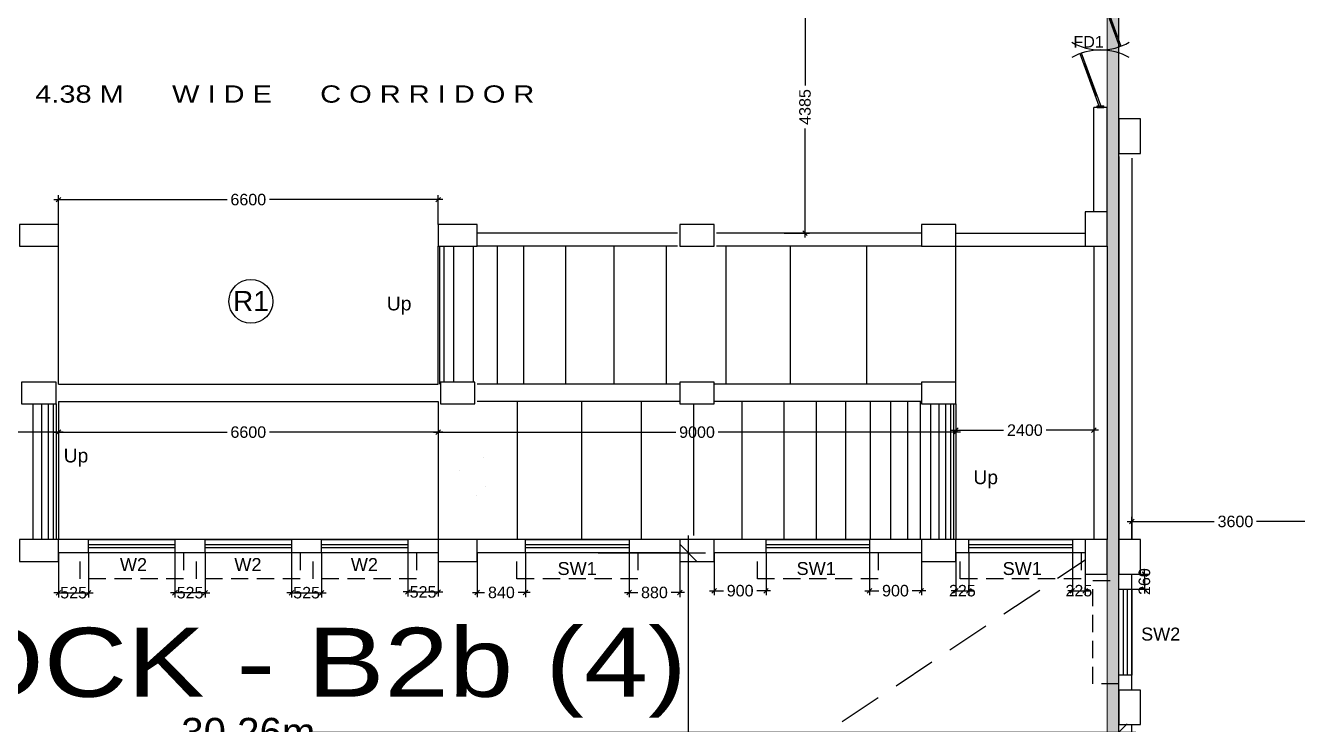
# Model space of a CAD drawing. Extents: x 7620542 to 7843793, y -6476226 to -6093835.
# Drawn here: x 7697545 to 7719659, y -6375462 to -6363305 of the extents above; entities that cross this region are included whole.
import ezdxf
from ezdxf.enums import TextEntityAlignment as Align

# ---------------------------------------------------------------- set-up
doc = ezdxf.new("R2010")
doc.units = 0
doc.header["$LTSCALE"] = 600
doc.header["$MEASUREMENT"] = 0
doc.header["$PDMODE"] = 35
for name, pattern in [('DASHED', [0.75, 0.5, -0.25]), ('HIDDEN', [0.375, 0.25, -0.125]), ('HIDDEN2', [0.1875, 0.125, -0.0625])]:
    doc.linetypes.add(name, pattern=pattern)
doc.layers.get('0').update_dxf_attribs({"linetype": 'CONTINUOUS'})
doc.layers.get('Defpoints').update_dxf_attribs({"linetype": 'CONTINUOUS'})
for name, color, linetype in [('BLOCKS-PROP', 2, 'CONTINUOUS'), ('chajja', 7, 'CONTINUOUS'), ('DIMEN', 5, 'CONTINUOUS'), ('Duct', 8, 'CONTINUOUS'), ('Exp.Joint', 104, 'CONTINUOUS'), ('Fire Door', 10, 'CONTINUOUS'), ('joinery', 7, 'CONTINUOUS'), ('LA-column', 3, 'CONTINUOUS'), ('Railing', 21, 'CONTINUOUS'), ('Stairscase', 7, 'CONTINUOUS'), ('STEPS', 7, 'CONTINUOUS'), ('TXT', 6, 'CONTINUOUS'), ('Walls', 7, 'CONTINUOUS'), ('WIN', 151, 'CONTINUOUS'), ('Working Dim', 5, 'CONTINUOUS')]:
    doc.layers.add(name, color=color, linetype=linetype)
doc.styles.add('ari', font='arial.ttf')
doc.styles.add('ARIAL', font='arial.ttf')
doc.styles.get("Standard").update_dxf_attribs({"font": 'romans.shx'})
doc.dimstyles.new('int. dim', dxfattribs={"dimtxt": 450, "dimasz": 80, "dimexe": 80, "dimexo": 0, "dimgap": 70, "dimtad": 0, "dimdec": 0, "dimzin": 12, "dimdsep": 46, "dimtxsty": 'ari', "dimblk": 'OBLIQUE', "dimcen": 2, "dimdle": 80, "dimclrd": 256, "dimclre": 256, "dimclrt": 6, "dimadec": 0, "dimazin": 0, "dimtfac": 1, "dimtdec": 0, "dimtix": 1, "dimtmove": 2, "dimatfit": 3, "dimfxl": 1, "dimtolj": 1, "dimtzin": 0, "dimlwd": -1, "dimlwe": -1, "dimarcsym": 0})
doc.dimstyles.new('STANDARD$0', dxfattribs={"dimscale": 0, "dimtxt": 150, "dimasz": 125, "dimexe": 0.75, "dimexo": 1, "dimgap": 25, "dimtad": 1, "dimdec": 0, "dimdsep": 46, "dimtxsty": 'Standard', "dimblk1": 'DOT', "dimblk2": 'DOT', "dimsah": 1, "dimcen": 2.5, "dimclrd": 1, "dimclre": 1, "dimclrt": 3, "dimadec": 0, "dimazin": 0, "dimtfac": 1, "dimtdec": 0, "dimtmove": 0, "dimatfit": 3, "dimldrblk": 'DOT', "dimfxl": 1, "dimtolj": 1, "dimtzin": 0, "dimarcsym": 0})

# ---------------------------------------------------------------- blocks, each defined once
blk = doc.blocks.new('_Oblique')
at = {"color": 0, "linetype": 'ByBlock', "lineweight": -2}
blk.add_line((-0.5, -0.5), (0.5, 0.5), dxfattribs=at)
blk = doc.blocks.new('*D470')
at = {"layer": 'Defpoints', "color": 0, "transparency": 16777216}
for p in [(7716779, -6371931), (7716779, -6372246, -6), (7720379, -6372246, -5)]:
    blk.add_point(p, dxfattribs=at)
at = {"layer": 'Working Dim', "transparency": 16777216}
for p, q in [((7716779, -6372246), (7716779, -6371851)), ((7720379, -6372246), (7720379, -6371851)), ((7716699, -6371931), (7718211, -6371931)), ((7720459, -6371931), (7718947, -6371931))]:
    blk.add_line(p, q, dxfattribs=at)
at = {"layer": 'Working Dim', "transparency": 16777216, "xscale": 80, "yscale": 80, "zscale": 80, "rotation": 180}
blk.add_blockref('_Oblique', (7716779, -6371931), dxfattribs=at)
at = {"layer": 'Working Dim', "transparency": 16777216, "xscale": 80, "yscale": 80, "zscale": 80}
blk.add_blockref('_Oblique', (7720379, -6371931), dxfattribs=at)
at = {"layer": 'Working Dim', "color": 6, "transparency": 16777216, "insert": (7718579, -6371931), "char_height": 200, "attachment_point": 5, "style": 'ari'}
blk.add_mtext('\\A1;3600', dxfattribs=at)
blk = doc.blocks.new('A$C15456D16')
at = {"layer": 'Fire Door'}
for p, q in [((969, -4), (56, 329)), ((969, -4), (56, 329)), ((969, -4), (56, 329)), ((979, 23), (65, 355)), ((979, 23), (65, 355)), ((979, 23), (65, 355)), ((248, 289), (238, 262)), ((248, 289), (238, 262)), ((248, 289), (238, 262)), ((791, 76), (243, 276)), ((791, 76), (243, 276)), ((791, 76), (243, 276)), ((-1000, 56), (-972, 56)), ((-1000, -56), (-1000, 56)), ((-1000, 56), (-972, 56)), ((-1000, -56), (-1000, 56)), ((-1000, 56), (-972, 56)), ((-1000, -56), (-1000, 56)), ((-979, -23), (-969, 4)), ((-979, -23), (-969, 4)), ((-979, -23), (-969, 4)), ((-972, -56), (-972, 56)), ((-972, -56), (-972, 56)), ((-972, -56), (-972, 56)), ((-969, 4), (-56, -329)), ((-969, 4), (-56, -329)), ((-969, 4), (-56, -329)), ((796, 89), (786, 63)), ((796, 89), (786, 63)), ((796, 89), (786, 63)), ((979, 23), (969, -4)), ((979, 23), (969, -4)), ((979, 23), (969, -4)), ((1000, 56), (972, 56)), ((972, -56), (972, 56)), ((1000, 56), (972, 56)), ((972, -56), (972, 56)), ((1000, 56), (972, 56)), ((972, -56), (972, 56)), ((1000, -56), (1000, 56)), ((1000, -56), (1000, 56)), ((1000, -56), (1000, 56)), ((-1000, -56), (-972, -56)), ((-1000, -56), (-972, -56)), ((-1000, -56), (-972, -56)), ((-979, -23), (-65, -355)), ((-979, -23), (-65, -355)), ((-979, -23), (-65, -355)), ((-796, -89), (-786, -63)), ((-796, -89), (-786, -63)), ((-796, -89), (-786, -63)), ((-791, -76), (-243, -276)), ((-791, -76), (-243, -276)), ((-791, -76), (-243, -276)), ((1000, -56), (972, -56)), ((1000, -56), (972, -56)), ((1000, -56), (972, -56)), ((-238, -262), (-248, -289)), ((-238, -262), (-248, -289)), ((-238, -262), (-248, -289))]:
    blk.add_line(p, q, dxfattribs=at)
at = {"layer": 'Fire Door', "extrusion": (0, 0, -1)}
for centre, major_axis, start_param, end_param in [((-1000, 0), (-1000, 0), 2.617886, 3.665084), ((-1000, 0), (-1000, 0), 2.617886, 3.665084), ((-1000, 0), (-1000, 0), 2.617886, 3.665084), ((1000, 0), (1000, 0), 2.618102, 3.665299), ((1000, 0), (1000, 0), 2.618102, 3.665299), ((1000, 0), (1000, 0), 2.618102, 3.665299)]:
    blk.add_ellipse(centre, major_axis=major_axis, ratio=1, start_param=start_param, end_param=end_param, dxfattribs=at)
blk = doc.blocks.new('*D429')
at = {"layer": 'Defpoints', "color": 0, "transparency": 16777216}
for p in [(7710734, -6362530, 5), (7710734, -6366915, 5), (7711097, -6366915)]:
    blk.add_point(p, dxfattribs=at)
at = {"layer": 'Working Dim', "transparency": 16777216}
for p, q in [((7710734, -6362530), (7711177, -6362530)), ((7711097, -6362450), (7711097, -6364350)), ((7711097, -6366995), (7711097, -6365096)), ((7710734, -6366915), (7711177, -6366915))]:
    blk.add_line(p, q, dxfattribs=at)
at = {"layer": 'Working Dim', "transparency": 16777216, "xscale": 80, "yscale": 80, "zscale": 80}
for p, rotation in [((7711097, -6362530), 90), ((7711097, -6366915), 270)]:
    blk.add_blockref('_Oblique', p, dxfattribs=dict(at, rotation=rotation))
at = {"layer": 'Working Dim', "color": 6, "transparency": 16777216, "insert": (7711097, -6364723), "char_height": 200, "attachment_point": 5, "rotation": 90, "style": 'ari'}
blk.add_mtext('\\A1;4385', dxfattribs=at)
blk = doc.blocks.new('*D430')
at = {"layer": 'Defpoints', "color": 0, "transparency": 16777216}
for p in [(7704719, -6366334), (7698119, -6366765, 1), (7704719, -6366765, 1)]:
    blk.add_point(p, dxfattribs=at)
at = {"layer": 'Working Dim', "transparency": 16777216}
for p, q in [((7698119, -6366765), (7698119, -6366254)), ((7704719, -6366765), (7704719, -6366254)), ((7698039, -6366334), (7701050, -6366334)), ((7704799, -6366334), (7701788, -6366334))]:
    blk.add_line(p, q, dxfattribs=at)
at = {"layer": 'Working Dim', "transparency": 16777216, "xscale": 80, "yscale": 80, "zscale": 80, "rotation": 180}
blk.add_blockref('_Oblique', (7698119, -6366334), dxfattribs=at)
at = {"layer": 'Working Dim', "transparency": 16777216, "xscale": 80, "yscale": 80, "zscale": 80}
blk.add_blockref('_Oblique', (7704719, -6366334), dxfattribs=at)
at = {"layer": 'Working Dim', "color": 6, "transparency": 16777216, "insert": (7701419, -6366334), "char_height": 200, "attachment_point": 5, "style": 'ari'}
blk.add_mtext('\\A1;6600', dxfattribs=at)
blk = doc.blocks.new('*D440')
at = {"layer": 'Defpoints', "color": 0, "transparency": 16777216}
for p in [(7716779, -6372846, 9), (7716779, -6373106, 2), (7716997, -6373106)]:
    blk.add_point(p, dxfattribs=at)
at = {"layer": 'Working Dim', "transparency": 16777216}
for p, q in [((7716779, -6372846), (7717077, -6372846)), ((7716997, -6372846), (7716997, -6372766)), ((7716997, -6372846), (7716997, -6373106)), ((7716779, -6373106), (7717077, -6373106)), ((7716997, -6373106), (7716997, -6373186))]:
    blk.add_line(p, q, dxfattribs=at)
at = {"layer": 'Working Dim', "transparency": 16777216, "xscale": 80, "yscale": 80, "zscale": 80}
for p, rotation in [((7716997, -6372846), 270), ((7716997, -6373106), 90)]:
    blk.add_blockref('_Oblique', p, dxfattribs=dict(at, rotation=rotation))
at = {"layer": 'Working Dim', "color": 6, "transparency": 16777216, "insert": (7716997, -6372976), "char_height": 200, "attachment_point": 5, "rotation": 90, "style": 'ari'}
blk.add_mtext('\\A1;260', dxfattribs=at)
blk = doc.blocks.new('*D448')
at = {"layer": 'Defpoints', "color": 0, "transparency": 16777216}
for p in [(7712219, -6372475, 1), (7713119, -6372475, 1), (7713119, -6373135)]:
    blk.add_point(p, dxfattribs=at)
at = {"layer": 'Working Dim', "transparency": 16777216}
for p, q in [((7712219, -6372475), (7712219, -6373215)), ((7713119, -6372475), (7713119, -6373215)), ((7712139, -6373135), (7712379, -6373135)), ((7713199, -6373135), (7712960, -6373135))]:
    blk.add_line(p, q, dxfattribs=at)
at = {"layer": 'Working Dim', "transparency": 16777216, "xscale": 80, "yscale": 80, "zscale": 80, "rotation": 180}
blk.add_blockref('_Oblique', (7712219, -6373135), dxfattribs=at)
at = {"layer": 'Working Dim', "transparency": 16777216, "xscale": 80, "yscale": 80, "zscale": 80}
blk.add_blockref('_Oblique', (7713119, -6373135), dxfattribs=at)
at = {"layer": 'Working Dim', "color": 6, "transparency": 16777216, "insert": (7712669, -6373135), "char_height": 200, "attachment_point": 5, "style": 'ari'}
blk.add_mtext('\\A1;900', dxfattribs=at)
blk = doc.blocks.new('*D449')
at = {"layer": 'Defpoints', "color": 0, "transparency": 16777216}
for p in [(7708039, -6372475, 7), (7708919, -6372475, 0), (7708919, -6373166)]:
    blk.add_point(p, dxfattribs=at)
at = {"layer": 'Working Dim', "transparency": 16777216}
for p, q in [((7708039, -6372475), (7708039, -6373246)), ((7708919, -6372475), (7708919, -6373246)), ((7707959, -6373166), (7708188, -6373166)), ((7708999, -6373166), (7708770, -6373166))]:
    blk.add_line(p, q, dxfattribs=at)
at = {"layer": 'Working Dim', "transparency": 16777216, "xscale": 80, "yscale": 80, "zscale": 80, "rotation": 180}
blk.add_blockref('_Oblique', (7708039, -6373166), dxfattribs=at)
at = {"layer": 'Working Dim', "transparency": 16777216, "xscale": 80, "yscale": 80, "zscale": 80}
blk.add_blockref('_Oblique', (7708919, -6373166), dxfattribs=at)
at = {"layer": 'Working Dim', "color": 6, "transparency": 16777216, "insert": (7708479, -6373166), "char_height": 200, "attachment_point": 5, "style": 'ari'}
blk.add_mtext('\\A1;880', dxfattribs=at)
blk = doc.blocks.new('*D450')
at = {"layer": 'Defpoints', "color": 0, "transparency": 16777216}
for p in [(7704194, -6372475, 5), (7704719, -6372475, 0), (7704719, -6373157)]:
    blk.add_point(p, dxfattribs=at)
at = {"layer": 'Working Dim', "transparency": 16777216}
for p, q in [((7704194, -6372475), (7704194, -6373237)), ((7704719, -6372475), (7704719, -6373237)), ((7704194, -6373157), (7704114, -6373157)), ((7704194, -6373157), (7704719, -6373157)), ((7704719, -6373157), (7704799, -6373157))]:
    blk.add_line(p, q, dxfattribs=at)
at = {"layer": 'Working Dim', "transparency": 16777216, "xscale": 80, "yscale": 80, "zscale": 80}
blk.add_blockref('_Oblique', (7704194, -6373157), dxfattribs=at)
at = {"layer": 'Working Dim', "transparency": 16777216, "xscale": 80, "yscale": 80, "zscale": 80, "rotation": 180}
blk.add_blockref('_Oblique', (7704719, -6373157), dxfattribs=at)
at = {"layer": 'Working Dim', "color": 6, "transparency": 16777216, "insert": (7704457, -6373157), "char_height": 200, "attachment_point": 5, "style": 'ari'}
blk.add_mtext('\\A1;525', dxfattribs=at)
blk = doc.blocks.new('*D451')
at = {"layer": 'Defpoints', "color": 0, "transparency": 16777216}
for p in [(7698119, -6372475, 0), (7698644, -6372475, 5), (7698644, -6373170)]:
    blk.add_point(p, dxfattribs=at)
at = {"layer": 'Working Dim', "transparency": 16777216}
for p, q in [((7698119, -6372475), (7698119, -6373250)), ((7698644, -6372475), (7698644, -6373250)), ((7698119, -6373170), (7698039, -6373170)), ((7698119, -6373170), (7698644, -6373170)), ((7698644, -6373170), (7698724, -6373170))]:
    blk.add_line(p, q, dxfattribs=at)
at = {"layer": 'Working Dim', "transparency": 16777216, "xscale": 80, "yscale": 80, "zscale": 80}
blk.add_blockref('_Oblique', (7698119, -6373170), dxfattribs=at)
at = {"layer": 'Working Dim', "transparency": 16777216, "xscale": 80, "yscale": 80, "zscale": 80, "rotation": 180}
blk.add_blockref('_Oblique', (7698644, -6373170), dxfattribs=at)
at = {"layer": 'Working Dim', "color": 6, "transparency": 16777216, "insert": (7698382, -6373170), "char_height": 200, "attachment_point": 5, "style": 'ari'}
blk.add_mtext('\\A1;525', dxfattribs=at)
blk = doc.blocks.new('*D458')
at = {"layer": 'Defpoints', "color": 0, "transparency": 16777216}
for p in [(7700144, -6372475, 5), (7700669, -6372475, 1), (7700144, -6373170)]:
    blk.add_point(p, dxfattribs=at)
at = {"layer": 'Working Dim', "transparency": 16777216}
for p, q in [((7700144, -6372475), (7700144, -6373250)), ((7700669, -6372475), (7700669, -6373250)), ((7700144, -6373170), (7700064, -6373170)), ((7700669, -6373170), (7700144, -6373170)), ((7700669, -6373170), (7700749, -6373170))]:
    blk.add_line(p, q, dxfattribs=at)
at = {"layer": 'Working Dim', "transparency": 16777216, "xscale": 80, "yscale": 80, "zscale": 80}
blk.add_blockref('_Oblique', (7700144, -6373170), dxfattribs=at)
at = {"layer": 'Working Dim', "transparency": 16777216, "xscale": 80, "yscale": 80, "zscale": 80, "rotation": 180}
blk.add_blockref('_Oblique', (7700669, -6373170), dxfattribs=at)
at = {"layer": 'Working Dim', "color": 6, "transparency": 16777216, "insert": (7700407, -6373170), "char_height": 200, "attachment_point": 5, "style": 'ari'}
blk.add_mtext('\\A1;525', dxfattribs=at)
blk = doc.blocks.new('*D459')
at = {"layer": 'Defpoints', "color": 0, "transparency": 16777216}
for p in [(7702169, -6372475, 1), (7702694, -6372475, 5), (7702694, -6373170)]:
    blk.add_point(p, dxfattribs=at)
at = {"layer": 'Working Dim', "transparency": 16777216}
for p, q in [((7702169, -6372475), (7702169, -6373250)), ((7702694, -6372475), (7702694, -6373250)), ((7702169, -6373170), (7702089, -6373170)), ((7702169, -6373170), (7702694, -6373170)), ((7702694, -6373170), (7702774, -6373170))]:
    blk.add_line(p, q, dxfattribs=at)
at = {"layer": 'Working Dim', "transparency": 16777216, "xscale": 80, "yscale": 80, "zscale": 80}
blk.add_blockref('_Oblique', (7702169, -6373170), dxfattribs=at)
at = {"layer": 'Working Dim', "transparency": 16777216, "xscale": 80, "yscale": 80, "zscale": 80, "rotation": 180}
blk.add_blockref('_Oblique', (7702694, -6373170), dxfattribs=at)
at = {"layer": 'Working Dim', "color": 6, "transparency": 16777216, "insert": (7702432, -6373170), "char_height": 200, "attachment_point": 5, "style": 'ari'}
blk.add_mtext('\\A1;525', dxfattribs=at)
blk = doc.blocks.new('*D460')
at = {"layer": 'Defpoints', "color": 0, "transparency": 16777216}
for p in [(7705399, -6372475, 0), (7706239, -6372475, 7), (7705399, -6373166)]:
    blk.add_point(p, dxfattribs=at)
at = {"layer": 'Working Dim', "transparency": 16777216}
for p, q in [((7705399, -6372475), (7705399, -6373246)), ((7706239, -6372475), (7706239, -6373246)), ((7705319, -6373166), (7705528, -6373166)), ((7706319, -6373166), (7706110, -6373166))]:
    blk.add_line(p, q, dxfattribs=at)
at = {"layer": 'Working Dim', "transparency": 16777216, "xscale": 80, "yscale": 80, "zscale": 80, "rotation": 180}
blk.add_blockref('_Oblique', (7705399, -6373166), dxfattribs=at)
at = {"layer": 'Working Dim', "transparency": 16777216, "xscale": 80, "yscale": 80, "zscale": 80}
blk.add_blockref('_Oblique', (7706239, -6373166), dxfattribs=at)
at = {"layer": 'Working Dim', "color": 6, "transparency": 16777216, "insert": (7705819, -6373166), "char_height": 200, "attachment_point": 5, "style": 'ari'}
blk.add_mtext('\\A1;840', dxfattribs=at)
blk = doc.blocks.new('*D461')
at = {"layer": 'Defpoints', "color": 0, "transparency": 16777216}
for p in [(7709519, -6372475, 1), (7710419, -6372475, 1), (7709519, -6373135)]:
    blk.add_point(p, dxfattribs=at)
at = {"layer": 'Working Dim', "transparency": 16777216}
for p, q in [((7709519, -6372475), (7709519, -6373215)), ((7710419, -6372475), (7710419, -6373215)), ((7709439, -6373135), (7709679, -6373135)), ((7710499, -6373135), (7710260, -6373135))]:
    blk.add_line(p, q, dxfattribs=at)
at = {"layer": 'Working Dim', "transparency": 16777216, "xscale": 80, "yscale": 80, "zscale": 80, "rotation": 180}
blk.add_blockref('_Oblique', (7709519, -6373135), dxfattribs=at)
at = {"layer": 'Working Dim', "transparency": 16777216, "xscale": 80, "yscale": 80, "zscale": 80}
blk.add_blockref('_Oblique', (7710419, -6373135), dxfattribs=at)
at = {"layer": 'Working Dim', "color": 6, "transparency": 16777216, "insert": (7709969, -6373135), "char_height": 200, "attachment_point": 5, "style": 'ari'}
blk.add_mtext('\\A1;900', dxfattribs=at)
blk = doc.blocks.new('*D462')
at = {"layer": 'Defpoints', "color": 0, "transparency": 16777216}
for p in [(7713719, -6372475, -4), (7713944, -6372475, -2), (7713944, -6373135)]:
    blk.add_point(p, dxfattribs=at)
at = {"layer": 'Working Dim', "transparency": 16777216}
for p, q in [((7713719, -6372475), (7713719, -6373215)), ((7713944, -6372475), (7713944, -6373215)), ((7713719, -6373135), (7713639, -6373135)), ((7713719, -6373135), (7713944, -6373135)), ((7713944, -6373135), (7714024, -6373135))]:
    blk.add_line(p, q, dxfattribs=at)
at = {"layer": 'Working Dim', "transparency": 16777216, "xscale": 80, "yscale": 80, "zscale": 80}
blk.add_blockref('_Oblique', (7713719, -6373135), dxfattribs=at)
at = {"layer": 'Working Dim', "transparency": 16777216, "xscale": 80, "yscale": 80, "zscale": 80, "rotation": 180}
blk.add_blockref('_Oblique', (7713944, -6373135), dxfattribs=at)
at = {"layer": 'Working Dim', "color": 6, "transparency": 16777216, "insert": (7713832, -6373135), "char_height": 200, "attachment_point": 5, "style": 'ari'}
blk.add_mtext('\\A1;225', dxfattribs=at)
blk = doc.blocks.new('*D463')
at = {"layer": 'Defpoints', "color": 0, "transparency": 16777216}
for p in [(7715744, -6372475, -2), (7715969, -6372475, -9), (7715969, -6373135)]:
    blk.add_point(p, dxfattribs=at)
at = {"layer": 'Working Dim', "transparency": 16777216}
for p, q in [((7715744, -6372475), (7715744, -6373215)), ((7715969, -6372475), (7715969, -6373215)), ((7715744, -6373135), (7715664, -6373135)), ((7715744, -6373135), (7715969, -6373135)), ((7715969, -6373135), (7716049, -6373135))]:
    blk.add_line(p, q, dxfattribs=at)
at = {"layer": 'Working Dim', "transparency": 16777216, "xscale": 80, "yscale": 80, "zscale": 80}
blk.add_blockref('_Oblique', (7715744, -6373135), dxfattribs=at)
at = {"layer": 'Working Dim', "transparency": 16777216, "xscale": 80, "yscale": 80, "zscale": 80, "rotation": 180}
blk.add_blockref('_Oblique', (7715969, -6373135), dxfattribs=at)
at = {"layer": 'Working Dim', "color": 6, "transparency": 16777216, "insert": (7715857, -6373135), "char_height": 200, "attachment_point": 5, "style": 'ari'}
blk.add_mtext('\\A1;225', dxfattribs=at)
blk = doc.blocks.new('*D834')
at = {"layer": 'Defpoints', "color": 0, "transparency": 16777216}
for p in [(7713719, -6370145, -5), (7716119, -6370145, -7), (7716119, -6370343)]:
    blk.add_point(p, dxfattribs=at)
at = {"layer": 'Working Dim', "transparency": 16777216}
for p, q in [((7713719, -6370145), (7713719, -6370423)), ((7716119, -6370145), (7716119, -6370423)), ((7713639, -6370343), (7714549, -6370343)), ((7716199, -6370343), (7715289, -6370343))]:
    blk.add_line(p, q, dxfattribs=at)
at = {"layer": 'Working Dim', "transparency": 16777216, "xscale": 80, "yscale": 80, "zscale": 80, "rotation": 180}
blk.add_blockref('_Oblique', (7713719, -6370343), dxfattribs=at)
at = {"layer": 'Working Dim', "transparency": 16777216, "xscale": 80, "yscale": 80, "zscale": 80}
blk.add_blockref('_Oblique', (7716119, -6370343), dxfattribs=at)
at = {"layer": 'Working Dim', "color": 6, "transparency": 16777216, "insert": (7714919, -6370343), "char_height": 200, "attachment_point": 5, "style": 'ari'}
blk.add_mtext('\\A1;2400', dxfattribs=at)
blk = doc.blocks.new('*D848')
at = {"layer": 'Defpoints', "color": 0, "transparency": 16777216}
for p in [(7686289, -6375599, 8), (7686289, -6375600), (7716549, -6375599, -1)]:
    blk.add_point(p, dxfattribs=at)
at = {"layer": 'DIMEN', "color": 8, "transparency": 16777216}
for p, q in [((7685989, -6375600), (7700290, -6375600)), ((7686289, -6375599), (7686289, -6375900)), ((7716849, -6375600), (7702548, -6375600)), ((7716549, -6375599), (7716549, -6375900))]:
    blk.add_line(p, q, dxfattribs=at)
at = {"layer": 'DIMEN', "color": 8, "transparency": 16777216, "xscale": 300, "yscale": 300, "zscale": 300, "rotation": 180}
blk.add_blockref('_Oblique', (7686289, -6375600), dxfattribs=at)
at = {"layer": 'DIMEN', "color": 8, "transparency": 16777216, "xscale": 300, "yscale": 300, "zscale": 300}
blk.add_blockref('_Oblique', (7716549, -6375600), dxfattribs=at)
at = {"layer": 'DIMEN', "color": 7, "transparency": 16777216, "insert": (7701419, -6375600), "char_height": 500, "attachment_point": 5, "style": 'ari'}
blk.add_mtext('\\A1;30.26m', dxfattribs=at)
blk = doc.blocks.new('*D857')
at = {"layer": 'Defpoints', "color": 0, "transparency": 16777216}
for p in [(7707499, -6372475, 9), (7709068, -6372475), (7707499, -6392250, 7)]:
    blk.add_point(p, dxfattribs=at)
at = {"layer": 'DIMEN', "color": 8, "transparency": 16777216}
for p, q in [((7709068, -6372175), (7709068, -6381257)), ((7707499, -6372475), (7709368, -6372475)), ((7709068, -6392550), (7709068, -6383468)), ((7707499, -6392250), (7709368, -6392250))]:
    blk.add_line(p, q, dxfattribs=at)
at = {"layer": 'DIMEN', "color": 8, "transparency": 16777216, "xscale": 300, "yscale": 300, "zscale": 300}
for p, rotation in [((7709068, -6372475), 90), ((7709068, -6392250), 270)]:
    blk.add_blockref('_Oblique', p, dxfattribs=dict(at, rotation=rotation))
at = {"layer": 'DIMEN', "color": 7, "transparency": 16777216, "insert": (7709068, -6382363), "char_height": 500, "attachment_point": 5, "rotation": 90, "style": 'ari'}
blk.add_mtext('\\A1;19.77m', dxfattribs=at)
blk = doc.blocks.new('*D862')
at = {"layer": 'Defpoints', "color": 0, "transparency": 16777216}
for p in [(7689119, -6369845, -5), (7698119, -6369845, -5), (7689119, -6370378)]:
    blk.add_point(p, dxfattribs=at)
at = {"layer": 'Working Dim', "transparency": 16777216}
for p, q in [((7689119, -6369845), (7689119, -6370458)), ((7698119, -6369845), (7698119, -6370458)), ((7689039, -6370378), (7693251, -6370378)), ((7698199, -6370378), (7693987, -6370378))]:
    blk.add_line(p, q, dxfattribs=at)
at = {"layer": 'Working Dim', "transparency": 16777216, "xscale": 80, "yscale": 80, "zscale": 80, "rotation": 180}
blk.add_blockref('_Oblique', (7689119, -6370378), dxfattribs=at)
at = {"layer": 'Working Dim', "transparency": 16777216, "xscale": 80, "yscale": 80, "zscale": 80}
blk.add_blockref('_Oblique', (7698119, -6370378), dxfattribs=at)
at = {"layer": 'Working Dim', "color": 6, "transparency": 16777216, "insert": (7693619, -6370378), "char_height": 200, "attachment_point": 5, "style": 'ari'}
blk.add_mtext('\\A1;9000', dxfattribs=at)
blk = doc.blocks.new('*D863')
at = {"layer": 'Defpoints', "color": 0, "transparency": 16777216}
for p in [(7698119, -6369845, -5), (7704719, -6369845, -5), (7704719, -6370378)]:
    blk.add_point(p, dxfattribs=at)
at = {"layer": 'Working Dim', "transparency": 16777216}
for p, q in [((7698119, -6369845), (7698119, -6370458)), ((7704719, -6369845), (7704719, -6370458)), ((7698039, -6370378), (7701050, -6370378)), ((7704799, -6370378), (7701788, -6370378))]:
    blk.add_line(p, q, dxfattribs=at)
at = {"layer": 'Working Dim', "transparency": 16777216, "xscale": 80, "yscale": 80, "zscale": 80, "rotation": 180}
blk.add_blockref('_Oblique', (7698119, -6370378), dxfattribs=at)
at = {"layer": 'Working Dim', "transparency": 16777216, "xscale": 80, "yscale": 80, "zscale": 80}
blk.add_blockref('_Oblique', (7704719, -6370378), dxfattribs=at)
at = {"layer": 'Working Dim', "color": 6, "transparency": 16777216, "insert": (7701419, -6370378), "char_height": 200, "attachment_point": 5, "style": 'ari'}
blk.add_mtext('\\A1;6600', dxfattribs=at)
blk = doc.blocks.new('*D866')
at = {"layer": 'Defpoints', "color": 0, "transparency": 16777216}
for p in [(7704719, -6370343, 0), (7713719, -6370343, 5), (7713719, -6370378)]:
    blk.add_point(p, dxfattribs=at)
at = {"layer": 'Working Dim', "transparency": 16777216}
for p, q in [((7704639, -6370378), (7708851, -6370378)), ((7704719, -6370343), (7704719, -6370458)), ((7713799, -6370378), (7709587, -6370378)), ((7713719, -6370343), (7713719, -6370458))]:
    blk.add_line(p, q, dxfattribs=at)
at = {"layer": 'Working Dim', "transparency": 16777216, "xscale": 80, "yscale": 80, "zscale": 80, "rotation": 180}
blk.add_blockref('_Oblique', (7704719, -6370378), dxfattribs=at)
at = {"layer": 'Working Dim', "transparency": 16777216, "xscale": 80, "yscale": 80, "zscale": 80}
blk.add_blockref('_Oblique', (7713719, -6370378), dxfattribs=at)
at = {"layer": 'Working Dim', "color": 6, "transparency": 16777216, "insert": (7709219, -6370378), "char_height": 200, "attachment_point": 5, "style": 'ari'}
blk.add_mtext('\\A1;9000', dxfattribs=at)

msp = doc.modelspace()

# ---------------------------------------------------------------- hatches: boundary and pattern name
at = {"layer": 'Exp.Joint', "linetype": 'HIDDEN'}
msp.add_hatch(color=256, dxfattribs=at).paths.add_polyline_path([(7716549.14, -6334493.662), (7716349.14, -6334493.662), (7716349.14, -6455862.509), (7716549.14, -6455862.509)])

# ---------------------------------------------------------------- linework, layer by layer
msp.add_circle((7701463.737, -6368103, -2.741), 381.426)
at = {"layer": 'chajja', "color": 7, "linetype": 'DASHED', "elevation": -14.83}
for points in [[(7700294.055, -6372475.466), (7700294.055, -6372925.466), (7698494.055, -6372925.466), (7698494.055, -6372475.466)], [(7702319.144, -6372475.434), (7702319.144, -6372925.434), (7700519.144, -6372925.434), (7700519.144, -6372475.434)], [(7704344.053, -6372475.452), (7704344.053, -6372925.452), (7702544.053, -6372925.452), (7702544.053, -6372475.452)], [(7708188.805, -6372475.452), (7708188.805, -6372925.452), (7706088.805, -6372925.452), (7706088.805, -6372475.452)], [(7712369.142, -6372475.452), (7712369.142, -6372925.452), (7710269.142, -6372925.452), (7710269.142, -6372475.452)], [(7715894.349, -6372475.452), (7715894.349, -6372925.452), (7713794.349, -6372925.452), (7713794.349, -6372475.452)], [(7716549.144, -6374755.964), (7716099.144, -6374755.964), (7716099.144, -6372955.964), (7716549.144, -6372955.964)]]:
    msp.add_lwpolyline(points, dxfattribs=at)
at = {"layer": 'Duct', "color": 8, "linetype": 'HIDDEN2', "ltscale": 10}
msp.add_line((7686463.839, -6392249.621, -14.83), (7715969.144, -6372594.99, -14.83), dxfattribs=at)
at = {"layer": 'Exp.Joint', "linetype": 'HIDDEN', "const_width": 20, "elevation": -11195.81}
msp.add_lwpolyline([(7716549.14, -6334493.662), (7716349.14, -6334493.662), (7716349.14, -6455862.509), (7716549.14, -6455862.509)], close=True, dxfattribs=at)
at = {"layer": 'LA-column', "color": 2}
for points, elevation in [([(7716929.145, -6365530.517), (7716929.145, -6364930.517), (7716549.145, -6364930.517), (7716549.145, -6365530.517)], -14.83), ([(7697439.144, -6367145.47), (7698119.144, -6367145.47), (7698119.144, -6366765.47), (7697439.144, -6366765.47)], -9.756), ([(7704719.144, -6367145.47), (7705399.144, -6367145.47), (7705399.144, -6366765.47), (7704719.144, -6366765.47)], -9.756), ([(7708919.144, -6367145.453), (7709519.144, -6367145.453), (7709519.144, -6366765.453), (7708919.144, -6366765.453)], -9.756), ([(7713119.144, -6367145.463), (7713719.144, -6367145.463), (7713719.144, -6366765.463), (7713119.144, -6366765.463)], -11.41), ([(7716349.148, -6367145.471), (7716349.148, -6366545.471), (7715969.148, -6366545.471), (7715969.148, -6367145.471)], -14.152), ([(7697479.144, -6369885.448), (7698079.144, -6369885.448), (7698079.144, -6369505.448), (7697479.144, -6369505.448)], -9.756), ([(7704759.143, -6369885.445), (7705359.143, -6369885.445), (7705359.143, -6369505.445), (7704759.143, -6369505.445)], -9.813), ([(7708919.144, -6369885.448), (7709519.144, -6369885.448), (7709519.144, -6369505.448), (7708919.144, -6369505.448)], -9.756), ([(7713119.146, -6369885.448), (7713719.146, -6369885.448), (7713719.146, -6369505.448), (7713119.146, -6369505.448)], -9.756), ([(7697439.145, -6372625.466), (7698119.145, -6372625.466), (7698119.145, -6372245.466), (7697439.145, -6372245.466)], -9.756), ([(7704719.143, -6372625.466), (7705399.143, -6372625.466), (7705399.143, -6372245.466), (7704719.143, -6372245.466)], -9.756), ([(7708919.143, -6372625.453), (7709519.143, -6372625.453), (7709519.143, -6372245.453), (7708919.143, -6372245.453)], -9.699), ([(7713119.144, -6372625.463), (7713719.144, -6372625.463), (7713719.144, -6372245.463), (7713119.144, -6372245.463)], -11.41), ([(7716349.144, -6372845.461), (7716349.144, -6372245.461), (7715969.144, -6372245.461), (7715969.144, -6372845.461)], -12.498), ([(7716929.145, -6372845.526), (7716929.145, -6372245.526), (7716549.145, -6372245.526), (7716549.145, -6372845.526)], -20.65), ([(7716929.145, -6375462.438), (7716929.145, -6374862.438), (7716549.145, -6374862.438), (7716549.145, -6375462.438)], -13.585)]:
    msp.add_lwpolyline(points, close=True, dxfattribs=dict(at, elevation=elevation))
at = {"layer": 'Railing'}
for p, q in [((7708879.05, -6366915.435, -14.83), (7705399.051, -6366915.46, -14.83)), ((7713119.144, -6366915.455, -14.83), (7709559.05, -6366915.434, -14.83)), ((7713719.057, -6366915.467, -14.83), (7715969.148, -6366915.469, -14.83)), ((7708879.051, -6367145.435, -14.83), (7705399.051, -6367145.46, -14.83)), ((7713119.144, -6367145.455, -14.83), (7709559.051, -6367145.434, -14.83)), ((7713719.057, -6367145.467, -14.83), (7715969.148, -6367145.469, -14.83)), ((7708919.144, -6369545.446, -14.83), (7705399.053, -6369545.438, -14.83)), ((7713119.146, -6369545.454, -14.83), (7709519.144, -6369545.446, -14.83)), ((7708919.144, -6369845.446, -14.83), (7705399.053, -6369845.438, -14.83)), ((7713119.146, -6369845.454, -14.83), (7709519.144, -6369845.446, -14.83))]:
    msp.add_line(p, q, dxfattribs=at)
at = {"layer": 'Stairscase', "color": 6}
for p, q in [((7698119.143, -6369545.454, -9.756), (7698119.144, -6367145.454, -9.756)), ((7704719.143, -6369545.466, -4.682), (7704719.144, -6367145.452, -4.682)), ((7713719.146, -6369505.448, -4.625), (7713719.146, -6367145.454, -4.625)), ((7698119.146, -6369845.454, -9.756), (7698119.145, -6372245.454, -9.756)), ((7704719.143, -6369845.466, -4.739), (7704719.144, -6372245.456, -4.625)), ((7713719.145, -6369885.448, -4.625), (7713719.144, -6372245.454, -4.625))]:
    msp.add_line(p, q, dxfattribs=at)
at = {"layer": 'Stairscase', "color": 8}
for p, q in [((7704748.662, -6369545.466, -9.756), (7704748.663, -6367145.474, -9.756)), ((7704823.773, -6369505.445, -9.756), (7704823.773, -6367145.474, -9.756)), ((7704992.305, -6369505.445, -9.756), (7704992.306, -6367145.474, -9.756)), ((7705332.617, -6369505.445, -9.756), (7705332.618, -6367145.473, -9.756)), ((7705753.771, -6369545.458, -9.699), (7705753.771, -6367145.458, -9.699)), ((7706206.69, -6369545.45, -9.756), (7706206.691, -6367145.45, -9.756)), ((7706938.311, -6369545.451, -9.756), (7706938.312, -6367145.451, -9.756)), ((7707778.898, -6369545.451, -9.756), (7707778.898, -6367145.458, -11.41)), ((7708688.902, -6369545.452, -9.756), (7708688.902, -6367145.452, -9.756)), ((7709725.03, -6369545.452, -9.756), (7709725.031, -6367145.452, -9.756)), ((7710845.224, -6369545.453, -9.756), (7710845.225, -6367145.453, -9.756)), ((7712171.515, -6369545.453, -9.756), (7712171.516, -6367145.453, -9.756)), ((7706092.881, -6369845.45, -9.756), (7706092.881, -6372245.45, -9.756)), ((7707213.075, -6369845.451, -9.756), (7707213.075, -6372245.451, -9.756)), ((7708249.203, -6369845.451, -9.756), (7708249.203, -6372245.451, -9.756)), ((7709999.794, -6369845.452, -9.756), (7709999.793, -6372245.452, -9.756)), ((7710731.415, -6369845.453, -9.756), (7710731.414, -6372245.453, -9.756)), ((7711291.806, -6369845.453, -9.756), (7711291.805, -6372245.453, -9.756)), ((7711800.115, -6369845.453, -9.756), (7711800.114, -6372245.453, -9.756)), ((7712231.407, -6369845.453, -9.756), (7712231.407, -6372245.453, -9.756)), ((7712585.683, -6369845.454, -9.756), (7712585.682, -6372245.454, -9.756)), ((7712876.315, -6369845.454, -9.756), (7712876.315, -6372245.454, -9.756)), ((7713100.92, -6369845.454, -9.756), (7713100.919, -6372245.454, -9.756)), ((7697676.129, -6369885.448, -9.756), (7697676.129, -6372245.454, -9.756)), ((7697825.232, -6369885.448, -9.756), (7697825.231, -6372245.454, -9.756)), ((7697940.795, -6369885.448, -9.756), (7697940.794, -6372245.454, -9.756)), ((7698027.466, -6369885.448, -9.756), (7698027.466, -6372245.454, -9.756)), ((7698080.433, -6369885.448, -9.756), (7698080.432, -6372245.454, -9.756)), ((7709159.207, -6369885.43, -9.756), (7709159.207, -6372175.452, -9.756)), ((7713276.036, -6369885.448, -9.756), (7713276.035, -6372245.454, -9.756)), ((7713425.138, -6369885.448, -9.756), (7713425.138, -6372245.454, -9.756)), ((7713540.701, -6369885.448, -9.756), (7713540.7, -6372245.454, -9.756)), ((7713627.372, -6369885.448, -9.756), (7713627.372, -6372245.454, -9.756)), ((7713680.339, -6369885.448, -9.756), (7713680.339, -6372245.454, -9.756))]:
    msp.add_line(p, q, dxfattribs=at)
at = {"layer": 'Stairscase', "color": 7, "const_width": 0.0214, "elevation": -9.756}
for points in [[(7703998.197, -6368338.765), (7711118.186, -6368338.772), (7710808.034, -6367893.025), (7710655.404, -6368062.855), (7711118.186, -6368338.772), (7710808.034, -6368773.529), (7710655.404, -6368603.779), (7711118.186, -6368338.772)], [(7698694.866, -6371052.13), (7690097.142, -6371052.124), (7690407.293, -6371497.871), (7690559.923, -6371328.041), (7690097.142, -6371052.124), (7690407.294, -6370617.367), (7690559.924, -6370787.117), (7690097.142, -6371052.124)], [(7713981.896, -6371052.126), (7705083.253, -6371052.115), (7705393.405, -6371497.862), (7705546.035, -6371328.032), (7705083.253, -6371052.115), (7705393.406, -6370617.358), (7705546.035, -6370787.108), (7705083.253, -6371052.115)]]:
    msp.add_lwpolyline(points, dxfattribs=at)
at = {"layer": 'Walls', "linetype": 'Continuous'}
for p, q in [((7716349.142, -6364730.564, -14.83), (7716119.142, -6364730.564, -14.83)), ((7716119.148, -6366545.472, -14.83), (7716119.142, -6364730.564, -14.83)), ((7716349.148, -6366545.471, -14.83), (7716349.142, -6364730.564, -14.83)), ((7716549.144, -6372245.526, -14.83), (7716549.144, -6365610.517, -14.83)), ((7716779.145, -6365610.517, -14.83), (7716779.145, -6372245.526, -14.83)), ((7716119.148, -6367145.479, -14.83), (7716119.145, -6372245.479, -14.83)), ((7716349.148, -6367145.479, -14.83), (7716349.144, -6372245.465, -14.83)), ((7704719.143, -6372245.438, -14.83), (7698119.145, -6372245.43, -14.83)), ((7708919.143, -6372245.443, -14.83), (7705399.143, -6372245.441, -14.83)), ((7713119.144, -6372245.441, -14.83), (7709519.143, -6372245.439, -14.83)), ((7715969.144, -6372245.443, -14.83), (7713719.054, -6372245.442, -14.83)), ((7704719.143, -6372475.438, -14.83), (7698119.145, -6372475.43, -14.83)), ((7708919.143, -6372475.443, -14.83), (7705399.143, -6372475.441, -14.83)), ((7713119.144, -6372475.441, -14.83), (7709519.143, -6372475.439, -14.83)), ((7715969.144, -6372475.443, -14.83), (7713719.054, -6372475.442, -14.83)), ((7716549.144, -6374862.42, -14.83), (7716549.144, -6372845.508, -14.83)), ((7716779.145, -6374862.42, -14.83), (7716779.145, -6372845.508, -14.83)), ((7716549.145, -6378104.463, -14.83), (7716549.145, -6375462.42, -14.83)), ((7716779.145, -6378104.463, -14.83), (7716779.145, -6375462.42, -14.83))]:
    msp.add_line(p, q, dxfattribs=at)
at = {"layer": 'Walls'}
for p, q in [((7716549.145, -6365584.873, -14.83), (7716549.145, -6372245.526, -14.83)), ((7698119.055, -6369545.449, -14.83), (7704719.053, -6369545.466, -14.83)), ((7698119.055, -6369845.449, -14.83), (7704719.053, -6369845.466, -14.83))]:
    msp.add_line(p, q, dxfattribs=at)
at = {"layer": 'WIN', "linetype": 'Continuous'}
msp.add_line((7716696.361, -6373105.964, -14.83), (7716696.361, -6374605.964, -14.83), dxfattribs=at)
at = {"layer": 'WIN', "linetype": 'Continuous', "elevation": -14.83}
for points in [[(7698644.055, -6372475.451), (7698644.055, -6372245.451), (7700144.055, -6372245.451), (7700144.055, -6372475.451)], [(7700669.144, -6372475.434), (7700669.144, -6372245.434), (7702169.144, -6372245.434), (7702169.144, -6372475.434)], [(7702694.053, -6372475.452), (7702694.053, -6372245.452), (7704194.053, -6372245.452), (7704194.053, -6372475.452)], [(7706238.805, -6372475.442), (7706238.805, -6372245.442), (7708038.805, -6372245.442), (7708038.805, -6372475.442)], [(7710419.142, -6372475.44), (7710419.142, -6372245.44), (7712219.142, -6372245.44), (7712219.142, -6372475.44)], [(7713944.349, -6372475.442), (7713944.349, -6372245.442), (7715744.349, -6372245.442), (7715744.349, -6372475.442)], [(7698644.055, -6372390), (7698644.055, -6372330.901), (7700144.055, -6372330.901), (7700144.055, -6372390)], [(7700669.144, -6372389.983), (7700669.144, -6372330.884), (7702169.144, -6372330.884), (7702169.144, -6372389.983)], [(7702694.053, -6372390.002), (7702694.053, -6372330.903), (7704194.053, -6372330.903), (7704194.053, -6372390.002)], [(7706238.805, -6372389.991), (7706238.805, -6372330.893), (7708038.805, -6372330.893), (7708038.805, -6372389.991)], [(7710419.142, -6372389.99), (7710419.142, -6372330.891), (7712219.142, -6372330.891), (7712219.142, -6372389.99)], [(7713944.349, -6372389.992), (7713944.349, -6372330.893), (7715744.349, -6372330.893), (7715744.349, -6372389.992)], [(7716549.144, -6374605.964), (7716549.144, -6373105.964), (7716779.145, -6373105.964), (7716779.145, -6374605.964)]]:
    msp.add_lwpolyline(points, close=True, dxfattribs=at)
msp.add_lwpolyline([(7716631.928, -6374605.964), (7716631.928, -6373105.964)], dxfattribs=at)

# ---------------------------------------------------------------- block references
at = {"layer": 'Fire Door', "color": 3, "lineweight": 0, "xscale": -1, "rotation": 270}
msp.add_blockref('A$C15456D16', (7716234.051, -6363730.564, -14.83), dxfattribs=at)

# ---------------------------------------------------------------- texts
at = {"layer": 'BLOCKS-PROP', "color": 10, "style": 'ARIAL', "width": 1.2}
msp.add_text('BLOCK - B2b (4)', height=1200, dxfattribs=at).set_placement((7701439.699, -6374979.694, -17.522), align=Align.CENTER)
at = {"layer": 'Fire Door', "style": 'ARIAL'}
msp.add_text('FD1', height=200, dxfattribs=at).set_placement((7716026.919, -6363688.399, -14.83), align=Align.CENTER)
at = {"layer": 'joinery', "style": 'ari'}
for s, p in [('W2', (7699423.457, -6372792.391, -14.83)), ('W2', (7701412.697, -6372792.372, -14.83)), ('W2', (7703437.607, -6372792.391, -14.83)), ('SW1', (7707135.725, -6372861.367, -14.83)), ('SW1', (7711290.617, -6372861.367, -14.83)), ('SW1', (7714873.009, -6372861.369, -14.83)), ('SW2', (7717279.547, -6374001.027, -14.83))]:
    msp.add_text(s, height=225, dxfattribs=at).set_placement(p, align=Align.CENTER)
at = {"layer": 'Stairscase', "color": 7, "style": 'ARIAL'}
for p in [(7704041.231, -6368260.366, -9.699), (7698423.408, -6370904.01, -9.927), (7714237.754, -6371282.452, -9.756)]:
    msp.add_text('Up', height=240, rotation=359.999968, dxfattribs=at).set_placement(p, align=Align.CENTER)
at = {"layer": 'STEPS', "color": 6, "style": 'ARIAL'}
msp.add_text('R1', height=350, dxfattribs=at).set_placement((7701464.954, -6368272.239, -2.741), align=Align.CENTER)
at = {"layer": 'TXT', "color": 7, "style": 'ARIAL', "width": 1.2}
msp.add_text('4.38 M      W I D E      C O R R I D O R', height=300.52174, dxfattribs=at).set_placement((7702052.982, -6364647.573, -14.83), align=Align.CENTER)

# ---------------------------------------------------------------- dimensions: what is measured, and where the dimension line sits
at = {"layer": 'DIMEN'}
dim = msp.add_linear_dim(base=(7709068.355, -6372475.442, -14.83), p1=(7707499.122, -6392249.628, -8.046), p2=(7707499.122, -6372475.442, -5.714), angle=90, dimstyle='STANDARD$0', override={"dimscale": 1, "dimtxt": 500, "dimasz": 300, "dimexe": 300, "dimexo": 0, "dimgap": 1, "dimtad": 0, "dimdec": 2, "dimlfac": 0.001, "dimzin": 0, "dimpost": 'm', "dimtxsty": 'ari', "dimblk1": 'Oblique', "dimblk2": 'Oblique', "dimcen": 0, "dimdle": 300, "dimclrd": 8, "dimclre": 8, "dimclrt": 7, "dimadec": 2, "dimtdec": 2, "dimtmove": 2, "dimfxl": 0.75, "dimfrac": 1, "dimlwd": 65535, "dimlwe": 65535}, dxfattribs=at)
dim.commit()
dim.dimension.update_dxf_attribs({"geometry": '*D857', "text_midpoint": (7709068.355, -6382362.535, -14.83)})
dim = msp.add_linear_dim(base=(7686289.144, -6375599.713, -14.83), p1=(7716549.145, -6375598.643, -16.169), p2=(7686289.144, -6375598.643, -7.119), dimstyle='STANDARD$0', override={"dimscale": 1, "dimtxt": 500, "dimasz": 300, "dimexe": 300, "dimexo": 0, "dimgap": 1, "dimtad": 0, "dimdec": 2, "dimlfac": 0.001, "dimzin": 0, "dimpost": 'm', "dimtxsty": 'ari', "dimblk1": 'Oblique', "dimblk2": 'Oblique', "dimcen": 0, "dimdle": 300, "dimclrd": 8, "dimclre": 8, "dimclrt": 7, "dimadec": 2, "dimtdec": 2, "dimtmove": 2, "dimfxl": 0.75, "dimfrac": 1, "dimlwd": 65535, "dimlwe": 65535}, dxfattribs=at)
dim.commit()
dim.dimension.update_dxf_attribs({"geometry": '*D848', "text_midpoint": (7701419.144, -6375599.713, -14.83)})
at = {"layer": 'Working Dim'}
for base, p1, p2, angle, picture, middle in [((7711096.905, -6366915.441, -14.83), (7710734.373, -6362530.458, -9.699), (7710734.347, -6366915.441, -9.699), 90, '*D429', (7711096.905, -6364722.95, -14.83)), ((7689119.058, -6370378.097, -4.324), (7698119.055, -6369845.462, -9.756), (7689119.058, -6369845.467, -9.756), 180, '*D862', (7693619.057, -6370378.097, -4.324)), ((7716779.145, -6371930.512, -9.699), (7720378.875, -6372245.566, -14.795), (7716779.145, -6372245.526, -15.519), 180, '*D470', (7718579.01, -6371930.512, -9.699)), ((7700144.055, -6373170.188, -12.498), (7700669.144, -6372475.43, -11.343), (7700144.055, -6372475.451, -7.424), 180, '*D458', (7700406.599, -6373170.188, -12.498)), ((7705399.143, -6373165.562, -12.498), (7706238.805, -6372475.442, -5.714), (7705399.143, -6372475.441, -12.192), 180, '*D460', (7705818.974, -6373165.562, -12.498)), ((7709519.143, -6373135.191, -12.498), (7710419.142, -6372475.44, -11.286), (7709519.143, -6372475.441, -11.286), 180, '*D461', (7709969.142, -6373135.191, -12.498)), ((7716996.515, -6373105.964, -14.83), (7716779.144, -6372845.508, -6.279), (7716779.145, -6373105.964, -12.98), 90, '*D440', (7716996.515, -6372975.736, -14.83))]:
    dim = msp.add_linear_dim(base=base, p1=p1, p2=p2, angle=angle, dimstyle='int. dim', override={"dimtxt": 200}, dxfattribs=at)
    dim.commit()
    dim.dimension.update_dxf_attribs({"geometry": picture, "text_midpoint": middle})
for base, p1, p2, picture, middle in [((7704719.144, -6366333.857, -14.83), (7698119.144, -6366765.453, -13.676), (7704719.144, -6366765.453, -13.676), '*D430', (7701419.144, -6366333.857, -14.83)), ((7704719.053, -6370378.097, -4.324), (7698119.055, -6369845.449, -9.813), (7704719.053, -6369845.465, -9.74), '*D863', (7701419.054, -6370378.097, -4.324)), ((7713719.055, -6370378.097, -9.699), (7704719.053, -6370343.412, -9.789), (7713719.055, -6370343.423, -4.324), '*D866', (7709219.054, -6370378.097, -9.699)), ((7716119.058, -6370343.426, -4.267), (7713719.059, -6370145.471, -9.699), (7716119.058, -6370145.472, -11.353), '*D834', (7714919.058, -6370343.426, -4.267)), ((7698644.055, -6373170.188, -12.498), (7698119.145, -6372475.425, -12.261), (7698644.055, -6372475.451, -7.424), '*D451', (7698381.6, -6373170.188, -12.498)), ((7702694.233, -6373170.188, -12.498), (7702169.144, -6372475.43, -11.343), (7702694.233, -6372475.451, -7.424), '*D459', (7702431.688, -6373170.188, -12.498)), ((7704719.143, -6373156.781, -12.498), (7704194.053, -6372475.437, -7.424), (7704719.143, -6372475.438, -12.26), '*D450', (7704456.598, -6373156.781, -12.498)), ((7708919.143, -6373165.562, -12.498), (7708038.805, -6372475.442, -5.714), (7708919.143, -6372475.443, -12.431), '*D449', (7708478.974, -6373165.562, -12.498)), ((7713119.144, -6373135.191, -12.498), (7712219.142, -6372475.44, -11.286), (7713119.144, -6372475.442, -11.286), '*D448', (7712669.143, -6373135.191, -12.498)), ((7713944.349, -6373135.19, -7.367), (7713719.144, -6372475.442, -11.286), (7713944.349, -6372475.442, -9.077), '*D462', (7713831.747, -6373135.19, -7.367)), ((7715969.144, -6373135.19, -7.367), (7715744.349, -6372475.442, -9.077), (7715969.144, -6372475.442, -16.418), '*D463', (7715856.747, -6373135.19, -7.367))]:
    dim = msp.add_linear_dim(base=base, p1=p1, p2=p2, dimstyle='int. dim', override={"dimtxt": 200}, dxfattribs=at)
    dim.commit()
    dim.dimension.update_dxf_attribs({"geometry": picture, "text_midpoint": middle})

doc.saveas('drawing.dxf')
